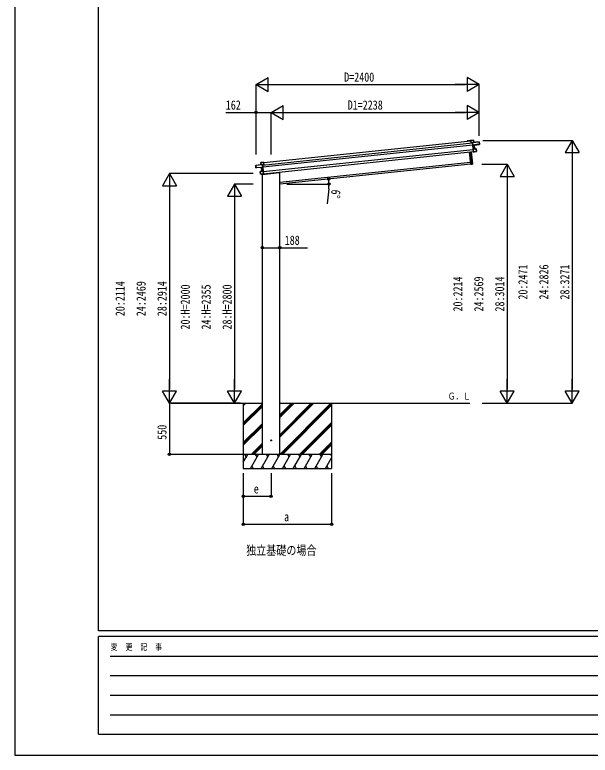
# Model space of a CAD drawing. Units: millimetres, scale not verified. Extents: x -12615 to 12615, y -8910 to 8910.
# Drawn here: x -12615 to -6426, y -8910 to -952 of the extents above; entities that cross this region are included whole.
import ezdxf
from ezdxf.enums import TextEntityAlignment as Align

# ---------------------------------------------------------------- set-up
doc = ezdxf.new("R2010")
doc.units = ezdxf.units.MM
doc.header["$LTSCALE"] = 30
for name, color, linetype in [('0-2_USER1', 3, 'Continuous'), ('0-4_YKK_13', 4, 'Continuous'), ('0-5_YKK_A1', 4, 'Continuous'), ('0-6_YKK_D', 6, 'Continuous'), ('0-7_YKK_ZWAK', 7, 'Continuous')]:
    doc.layers.add(name, color=color, linetype=linetype)
doc.styles.add('ＭＳ ゴシック', font='')
doc.styles.get('ＭＳ ゴシック').set_extended_font_data('MS Gothic')

msp = doc.modelspace()

# ---------------------------------------------------------------- linework, layer by layer
at = {"layer": '0-4_YKK_13'}
for p, q in [((-7709.57, -2303.01), (-7708.84, -2302.1)), ((-7709.57, -2303.01), (-7706.91, -2328.37)), ((-7705.97, -2328.27), (-7708.69, -2302.41)), ((-7680.34, -2298.93), (-7708.68, -2301.91)), ((-7680.26, -2299.42), (-7679.79, -2299.37)), ((-7677.39, -2322.25), (-7679.79, -2299.37)), ((-7706.91, -2328.37), (-7705.97, -2328.27)), ((-7692.49, -2326.85), (-7705.97, -2328.27)), ((-7692.3, -2324.11), (-7692.72, -2324.63)), ((-7692.72, -2324.63), (-7692.65, -2325.36)), ((-7692.65, -2325.36), (-7691.91, -2324.45)), ((-7692.65, -2325.36), (-7689.78, -2352.6)), ((-7688.75, -2353.4), (-7691.76, -2324.76)), ((-7620.15, -2316.73), (-7691.55, -2324.24)), ((-7688.75, -2353.4), (-7689.78, -2352.6)), ((-7689.78, -2352.6), (-7689.51, -2355.19)), ((-7688.48, -2355.99), (-7689.51, -2355.19)), ((-7689.51, -2355.19), (-7685.33, -2394.93)), ((-7688.48, -2355.97), (-7688.75, -2353.4)), ((-7674.06, -2353.59), (-7688.48, -2355.97)), ((-7688.48, -2355.99), (-7687.98, -2356.39)), ((-7684.55, -2393.4), (-7688.48, -2355.99)), ((-7687.98, -2356.39), (-7674.01, -2354.09)), ((-7677.85, -2322.3), (-7677.39, -2322.25)), ((-7674.01, -2354.09), (-7669.95, -2392.76)), ((-7669.47, -2392.77), (-7673.55, -2354.01)), ((-7673.25, -2353.48), (-7617.24, -2344.11)), ((-7617.77, -2339.11), (-7625.26, -2339.89)), ((-7624.94, -2342.9), (-7625.26, -2339.89)), ((-7619.6, -2317.18), (-7620.07, -2317.23)), ((-7617.3, -2339.06), (-7619.6, -2317.18)), ((-7617.77, -2339.11), (-7617.3, -2339.06)), ((-7617.46, -2342.02), (-7617.24, -2344.11)), ((-7617.05, -2341.47), (-7617.3, -2339.06)), ((-7616.83, -2343.56), (-7617.05, -2341.47)), ((-7710.99, -2557.45), (-7724.7, -2426.97)), ((-7723.71, -2426.86), (-7709.99, -2557.34)), ((-7692.09, -2555.46), (-7705.8, -2424.98)), ((-7704.81, -2424.88), (-7691.1, -2555.36)), ((-7684.62, -2394.04), (-7685.33, -2394.93)), ((-7685.33, -2394.93), (-7682.08, -2425.85)), ((-7669.95, -2392.76), (-7684.55, -2393.4)), ((-7652.38, -2392.49), (-7684.49, -2393.89)), ((-7684.37, -2393.74), (-7684.49, -2393.89)), ((-7681.1, -2426.2), (-7684.44, -2394.39)), ((-7681.2, -2426.57), (-7682.08, -2425.85)), ((-7656.83, -2422.14), (-7681.1, -2426.2)), ((-7649.66, -2418.38), (-7657.15, -2419.16)), ((-7656.83, -2422.14), (-7657.15, -2419.16)), ((-7656.78, -2422.63), (-7649.34, -2421.39)), ((-7652.32, -2392.99), (-7651.86, -2392.94)), ((-7649.19, -2418.33), (-7651.86, -2392.94)), ((-7649.66, -2418.38), (-7649.19, -2418.33)), ((-7648.93, -2420.84), (-7649.19, -2418.33)), ((-9967.9, -2539.86), (-9968.37, -2539.91)), ((-9965.96, -2562.79), (-9968.37, -2539.91)), ((-9967.92, -2539.36), (-9939.58, -2536.38)), ((-9936.75, -2562.73), (-9939.47, -2536.87)), ((-9938.48, -2537.27), (-9939.39, -2536.54)), ((-9938.48, -2537.27), (-9935.81, -2562.63)), ((-10023.54, -2569.84), (-10023.07, -2569.79)), ((-10021.24, -2591.72), (-10023.54, -2569.84)), ((-10023.1, -2569.29), (-9951.7, -2561.79)), ((-10020.77, -2591.67), (-10021.24, -2591.72)), ((-10020.99, -2594.14), (-10021.24, -2591.72)), ((-10020.77, -2596.23), (-10020.99, -2594.14)), ((-10020.77, -2591.67), (-10013.28, -2590.89)), ((-10020.47, -2594.59), (-10020.25, -2596.68)), ((-9963.52, -2594.2), (-10020.25, -2596.68)), ((-10012.97, -2593.89), (-10013.28, -2590.89)), ((-9965.5, -2562.74), (-9965.96, -2562.79)), ((-9959.04, -2633.41), (-9963.12, -2594.65)), ((-9962.7, -2594.14), (-9948.1, -2593.46)), ((-9948.5, -2593.98), (-9962.65, -2594.64)), ((-9962.65, -2594.64), (-9958.58, -2633.3)), ((-9948.37, -2590.9), (-9951.38, -2562.26)), ((-9950.39, -2562.66), (-9951.3, -2561.92)), ((-9950.98, -2561.51), (-9950.47, -2561.92)), ((-9950.47, -2561.92), (-9950.39, -2562.66)), ((-9950.39, -2562.66), (-9947.53, -2589.9)), ((-9950.23, -2564.15), (-9936.75, -2562.73)), ((-9948.1, -2593.48), (-9948.5, -2593.98)), ((-9948.37, -2590.9), (-9947.53, -2589.9)), ((-9948.1, -2593.46), (-9948.37, -2590.9)), ((-9948.1, -2593.48), (-9947.26, -2592.49)), ((-9944.17, -2630.89), (-9948.1, -2593.48)), ((-9947.53, -2589.9), (-9947.26, -2592.49)), ((-9947.26, -2592.49), (-9943.08, -2632.23)), ((-9935.81, -2562.63), (-9936.75, -2562.73)), ((-7709.99, -2557.34), (-7710.99, -2557.45)), ((-7709.99, -2557.34), (-7692.09, -2555.46)), ((-7709.99, -2557.34), (-7709.89, -2558.34)), ((-7691.99, -2556.46), (-7709.89, -2558.34)), ((-7691.1, -2555.36), (-7692.09, -2555.46)), ((-7692.09, -2555.46), (-7691.99, -2556.46)), ((-9975.77, -2637.19), (-9976.24, -2637.24)), ((-9973.57, -2662.63), (-9976.24, -2637.24)), ((-9975.82, -2636.69), (-9944.11, -2631.39)), ((-9973.1, -2662.58), (-9973.57, -2662.63)), ((-9973.3, -2665.14), (-9973.57, -2662.63)), ((-9973.1, -2662.58), (-9965.61, -2661.79)), ((-9965.25, -2665.26), (-9972.78, -2665.59)), ((-9965.3, -2664.77), (-9965.61, -2661.79)), ((-9965.3, -2664.77), (-9940.72, -2663.69)), ((-9958.58, -2633.3), (-9944.17, -2630.89)), ((-9954.03, -2666.77), (-9768.93, -2647.32)), ((-9954.03, -2664.77), (-9954.03, -2666.77)), ((-9953.03, -2664.73), (-9953.03, -2666.67)), ((-9944.27, -2631.26), (-9944.11, -2631.39)), ((-9940.72, -2663.69), (-9944.06, -2631.88)), ((-9943.96, -2631.51), (-9943.08, -2632.23)), ((-9943.08, -2632.23), (-9939.83, -2663.15)), ((-9940.54, -2664.04), (-9939.83, -2663.15)), ((-9764.28, -2641.34), (-9764.49, -2643))]:
    msp.add_line(p, q, dxfattribs=at)
for points in [[(-7708.68, -2301.91), (-7708.69, -2301.92), (-7708.72, -2301.96), (-7708.77, -2302.02), (-7708.84, -2302.1)], [(-7708.69, -2302.41), (-7680.26, -2299.42), (-7677.85, -2322.3), (-7691.63, -2323.74)], [(-7691.76, -2324.76), (-7620.07, -2317.23), (-7617.77, -2339.11)], [(-7624.94, -2342.9), (-7688.75, -2353.4), (-7688.75, -2353.4)], [(-7673.61, -2354.02), (-7673.57, -2354.01), (-7673.55, -2354.01), (-7673.55, -2354.01)], [(-7673.25, -2353.48), (-7673.25, -2353.48), (-7673.26, -2353.48)], [(-7624.94, -2342.9), (-7624.9, -2343.27), (-7617.46, -2342.02)], [(-7684.49, -2393.89), (-7684.5, -2393.9), (-7684.53, -2393.93), (-7684.57, -2393.98), (-7684.62, -2394.04)], [(-7684.44, -2394.39), (-7652.32, -2392.99), (-7649.66, -2418.38)], [(-7681.2, -2426.57), (-7681.13, -2426.62), (-7681.09, -2426.66), (-7681.06, -2426.69), (-7681.05, -2426.69)], [(-7681.05, -2426.69), (-7656.78, -2422.63), (-7656.83, -2422.14)], [(-7669.95, -2392.76), (-7669.85, -2392.76), (-7669.76, -2392.76), (-7669.68, -2392.76), (-7669.61, -2392.76), (-7669.55, -2392.76), (-7669.51, -2392.77), (-7669.48, -2392.77), (-7669.47, -2392.77)], [(-9939.47, -2536.87), (-9967.9, -2539.86), (-9965.5, -2562.74), (-9951.72, -2561.29)], [(-9939.58, -2536.38), (-9939.57, -2536.39), (-9939.53, -2536.42), (-9939.47, -2536.47), (-9939.39, -2536.54)], [(-9951.38, -2562.26), (-10023.07, -2569.79), (-10020.77, -2591.67)], [(-10012.97, -2593.89), (-10012.93, -2594.26), (-10020.47, -2594.59)], [(-10012.97, -2593.89), (-9948.37, -2590.9), (-9948.37, -2590.9)], [(-9963.52, -2594.2), (-9963.51, -2594.2), (-9963.51, -2594.2)], [(-9963.05, -2594.65), (-9963.09, -2594.65), (-9963.11, -2594.65), (-9963.12, -2594.65)], [(-9944.06, -2631.88), (-9975.77, -2637.19), (-9973.1, -2662.58)], [(-9940.67, -2664.19), (-9965.25, -2665.26), (-9965.3, -2664.77)], [(-9958.58, -2633.3), (-9958.67, -2633.32), (-9958.76, -2633.34), (-9958.84, -2633.36), (-9958.91, -2633.38), (-9958.97, -2633.39), (-9959.01, -2633.4), (-9959.03, -2633.41), (-9959.04, -2633.41)], [(-9944.11, -2631.39), (-9944.1, -2631.4), (-9944.07, -2631.42), (-9944.03, -2631.46), (-9943.96, -2631.51)], [(-9940.54, -2664.04), (-9940.6, -2664.1), (-9940.63, -2664.15), (-9940.66, -2664.18), (-9940.67, -2664.19)]]:
    msp.add_lwpolyline(points, dxfattribs=at)
msp.add_circle((-9858.03, -5527), 5, dxfattribs=at)
for centre, radius, start, end in [((-7682.33, -2299.51), 2.07, 2.55048, 16.44867), ((-7680.29, -2299.43), 0.5, 6, 96), ((-7691.53, -2324.74), 1, 96, 141), ((-7690.26, -2321.8), 3.08, 228.50749, 238.22646), ((-7684.99, -2330.02), 8.88, 140.94482, 141.18495), ((-7691.5, -2324.74), 0.5, 96, 141), ((-7689.56, -2323.65), 2.08, 182.55929, 196.42625), ((-7675.78, -2322.2), 2.08, 182.55929, 196.42625), ((-7676.89, -2322.2), 0.5, 186, 276), ((-7671.78, -2353.61), 2.28, 179.72193, 192.26437), ((-7673.13, -2353.95), 0.483, 105.4924, 188.59913), ((-7673.05, -2353.95), 0.5, 99.5, 186), ((-7620.1, -2317.23), 0.5, 6, 96), ((-7622.14, -2317.32), 2.08, 2.55929, 16.42625), ((-7617.32, -2343.62), 0.5, 279.5, 6), ((-7667.88, -2392.79), 2.07, 179.06677, 192.93323), ((-7668.98, -2392.71), 0.5, 186, 272.5), ((-7652.36, -2392.99), 0.5, 6, 92.5), ((-7654.39, -2392.95), 2.07, 359.06602, 12.93398), ((-7649.42, -2420.89), 0.5, 279.5, 6), ((-9967.87, -2539.86), 0.5, 96, 186), ((-9965.86, -2539.52), 2.07, 175.55133, 189.44952), ((-10023.04, -2569.79), 0.5, 96, 186), ((-10021.03, -2569.45), 2.08, 175.57375, 189.44071), ((-10020.27, -2596.18), 0.5, 186, 272.5), ((-9966.46, -2562.84), 0.5, 276, 6), ((-9967.54, -2563.08), 2.08, 355.57375, 9.44071), ((-9963.61, -2594.7), 0.5, 6, 92.5), ((-9963.54, -2594.68), 0.483, 3.40087, 86.5076), ((-9964.93, -2594.63), 2.28, 359.73562, 12.27807), ((-9951.61, -2562.28), 1, 51, 96), ((-9953.76, -2561.63), 2.08, 355.57375, 9.44071), ((-9951.64, -2562.29), 0.5, 51, 96), ((-9953.46, -2559.67), 3.08, 313.77354, 323.49251), ((-9956.91, -2568.8), 8.88, 50.81505, 51.05517), ((-7709.99, -2557.34), 1, 186, 276), ((-7692.09, -2555.46), 1, 276, 6), ((-9975.74, -2637.19), 0.5, 99.5, 186), ((-9973.75, -2636.73), 2.07, 179.06602, 192.93398), ((-9972.81, -2665.09), 0.5, 186, 272.5), ((-9959.54, -2633.46), 0.5, 279.5, 6), ((-9960.6, -2633.77), 2.07, 359.06677, 12.93323), ((-9769.45, -2642.35), 5, 276, 352.5)]:
    msp.add_arc(centre, radius, start, end, dxfattribs=at)
for centre, major_axis, ratio, start_param, end_param in [((-7709.16, -2302.46), (-0.052, 0.497), 0.944124, 4.712389, 5.4258501), ((-7692.23, -2324.81), (-0.052, 0.497), 0.944124, 4.712389, 5.4258501), ((-7687.96, -2356.39), (0.519, -0.421), 0.023136, 3.1647827, 4.6883), ((-7674.12, -2353.65), (0.988, 0.165), 0.043579, 0.511902, 1.5070393), ((-7674.03, -2354.14), (0.491, 0.114), 0.086186, 0.4914727, 1.4990874), ((-7674.12, -2353.65), (0.988, 0.165), 0.043579, 0.5090078, 0.511902), ((-7617.54, -2341.53), (0.052, -0.498), 0.999045, 0.0610283, 1.5707963), ((-7684.91, -2394.41), (-0.228, 0.452), 0.921944, 4.3224851, 5.1060198), ((-7684.07, -2393.37), (-0.228, 0.452), 0.921944, 1.1808924, 1.9644271), ((-7681.57, -2426.27), (0.129, 0.49), 0.921944, 4.3187582, 5.1022929), ((-9939, -2536.83), (-0.052, 0.497), 0.944124, 0.8573352, 1.5707963), ((-10020.49, -2594.09), (0.052, -0.498), 0.999045, 4.712389, 6.222157), ((-9962.63, -2594.18), (-1, -0.04), 0.043579, 4.776146, 5.7712833), ((-9962.63, -2594.18), (-1, -0.04), 0.043579, 5.7712833, 5.7741775), ((-9962.61, -2594.68), (-0.504, 0.009), 0.086186, 4.7840979, 5.7917126), ((-9950.91, -2562.21), (-0.052, 0.497), 0.944124, 0.8573352, 1.5707963), ((-9948.52, -2593.98), (-0.42, -0.52), 0.023136, 1.5948853, 3.1184026), ((-9944.63, -2630.97), (0.129, 0.49), 0.921944, 4.3187582, 5.1022929), ((-9943.6, -2631.81), (0.129, 0.49), 0.921944, 1.1771655, 1.9607002), ((-9940.25, -2663.67), (-0.228, 0.452), 0.921944, 1.1808924, 1.9644271)]:
    msp.add_ellipse(centre, major_axis=major_axis, ratio=ratio, start_param=start_param, end_param=end_param, dxfattribs=at)
at = {"layer": '0-5_YKK_A1'}
for p, q in [((-9938.2, -2539.97), (-7709.29, -2305.7)), ((-7747.17, -2305.83), (-7746.38, -2304.86)), ((-7745.58, -2305.78), (-7746.24, -2306.59)), ((-7745.71, -2304.5), (-7714.35, -2301.2)), ((-7738.29, -2304.93), (-7745.38, -2305.67)), ((-7737.87, -2306.09), (-7737.96, -2305.19)), ((-7737.24, -2306.32), (-7737.54, -2306.36)), ((-7737.07, -2305.1), (-7736.97, -2305.99)), ((-7718.4, -2302.84), (-7736.8, -2304.77)), ((-7717.98, -2304), (-7718.07, -2303.1)), ((-7717.35, -2304.23), (-7717.65, -2304.26)), ((-7717.17, -2303.01), (-7717.08, -2303.9)), ((-7714.42, -2302.42), (-7716.91, -2302.68)), ((-7713.26, -2305.81), (-7713.54, -2303.13)), ((-7709.29, -2305.7), (-7712.93, -2306.08)), ((-7712.15, -2302.98), (-7711.99, -2304.48)), ((-7711.66, -2304.74), (-7709.42, -2304.51)), ((-9950, -2566.34), (-7692.26, -2329.04)), ((-9947.91, -2586.24), (-7690.17, -2348.94)), ((-9942.69, -2635.96), (-7684.94, -2398.66)), ((-9940.18, -2659.83), (-7682.43, -2422.53)), ((-9764.22, -2751.94), (-7713.2, -2536.37)), ((-7711.11, -2556.26), (-9764.28, -2772.06)), ((-9952.28, -5677), (-9952.28, -2666.59)), ((-9764.28, -5677), (-9764.28, -2641.34)), ((-10931.8, -5127.06), (-9952.28, -5127.06)), ((-10158.28, -5127.06), (-10158.28, -5827.06)), ((-10158.28, -5154.44), (-10130.89, -5127.06)), ((-10158.28, -5140.3), (-10145.04, -5127.06)), ((-10158.28, -5338.29), (-9952.28, -5132.29)), ((-10158.28, -5352.43), (-9952.28, -5146.43)), ((-10158.28, -5366.57), (-9952.28, -5160.57)), ((-9764.42, -5677.06), (-9214.41, -5127.06)), ((-9764.28, -5493.07), (-9398.26, -5127.06)), ((-9764.28, -5464.78), (-9426.55, -5127.06)), ((-9764.28, -5478.93), (-9412.4, -5127.06)), ((-9764.28, -5280.94), (-9610.39, -5127.06)), ((-9764.28, -5266.8), (-9624.54, -5127.06)), ((-9764.28, -5252.65), (-9638.68, -5127.06)), ((-9764.28, -5127.06), (-7721.59, -5127.06)), ((-9750.28, -5677.06), (-9208.28, -5135.06)), ((-9736.13, -5677.06), (-9208.28, -5149.2)), ((-9208.28, -5127.06), (-9208.28, -5827.06)), ((-10158.28, -5550.42), (-9952.28, -5344.42)), ((-10158.28, -5564.56), (-9952.28, -5358.56)), ((-10158.28, -5578.7), (-9952.28, -5372.7)), ((-9552.28, -5677.06), (-9208.28, -5333.05)), ((-9538.14, -5677.06), (-9208.28, -5347.19)), ((-9524, -5677.06), (-9208.28, -5361.34)), ((-10072.78, -5677.06), (-9952.28, -5556.55)), ((-10058.64, -5677.06), (-9952.28, -5570.69)), ((-9340.15, -5677.06), (-9208.28, -5545.18)), ((-9326.01, -5677.06), (-9208.28, -5559.32)), ((-10044.5, -5677.06), (-9952.28, -5584.83)), ((-9311.87, -5677.06), (-9208.28, -5573.47)), ((-9208.28, -5677.06), (-10158.28, -5677.06)), ((-10158.28, -5760.89), (-10109.87, -5677.06)), ((-10124.88, -5703.04), (-10139.88, -5677.06)), ((-10081.01, -5827.06), (-9994.41, -5677.06)), ((-10009.41, -5703.04), (-10024.41, -5677.06)), ((-9965.54, -5827.06), (-9878.94, -5677.06)), ((-9893.94, -5703.04), (-9908.94, -5677.06)), ((-9850.07, -5827.06), (-9763.47, -5677.06)), ((-9778.47, -5703.04), (-9793.47, -5677.06)), ((-9734.6, -5827.06), (-9648, -5677.06)), ((-9663, -5703.04), (-9678, -5677.06)), ((-9619.13, -5827.06), (-9532.53, -5677.06)), ((-9562.53, -5677.06), (-9547.53, -5703.04)), ((-9503.66, -5827.06), (-9417.06, -5677.06)), ((-9432.06, -5703.04), (-9447.06, -5677.06)), ((-9388.19, -5827.06), (-9301.59, -5677.06)), ((-9316.59, -5703.04), (-9331.59, -5677.06)), ((-9272.72, -5827.06), (-9208.28, -5715.44)), ((-9208.28, -5690.64), (-9216.12, -5677.06)), ((-10066.01, -5801.08), (-10051.01, -5827.06)), ((-9950.54, -5801.08), (-9935.54, -5827.06)), ((-9835.07, -5801.08), (-9820.07, -5827.06)), ((-9719.6, -5801.08), (-9704.6, -5827.06)), ((-9604.13, -5801.08), (-9589.13, -5827.06)), ((-9488.66, -5801.08), (-9473.66, -5827.06)), ((-9373.19, -5801.08), (-9358.19, -5827.06)), ((-9257.72, -5801.08), (-9242.72, -5827.06)), ((-10158.28, -5827.06), (-9208.28, -5827.06))]:
    msp.add_line(p, q, dxfattribs=at)
for centre, radius, start, end in [((-7746.7, -2306.21), 0.6, 141, 321), ((-7745.6, -2305.49), 1, 96, 141), ((-7745.35, -2305.97), 0.3, 96, 141), ((-7738.26, -2305.22), 0.3, 6, 96), ((-7737.57, -2306.06), 0.3, 186, 276), ((-7737.27, -2306.03), 0.3, 276, 6), ((-7736.77, -2305.07), 0.3, 96, 186), ((-7718.37, -2303.13), 0.3, 6, 96), ((-7717.68, -2303.97), 0.3, 186, 276), ((-7717.38, -2303.94), 0.3, 276, 6), ((-7716.88, -2302.98), 0.3, 96, 186), ((-7714.34, -2303.21), 0.8, 6, 96), ((-7714.14, -2303.19), 2, 6, 96), ((-7712.96, -2305.78), 0.3, 186, 276), ((-7711.69, -2304.44), 0.3, 186, 276)]:
    msp.add_arc(centre, radius, start, end, dxfattribs=at)
at = {"layer": '0-6_YKK_D'}
for p, q in [((-10020.09, -1701.19), (-9890.18, -1626.19)), ((-9890.18, -1776.19), (-9890.18, -1626.19)), ((-7620.09, -1701.19), (-7749.99, -1626.19)), ((-7749.99, -1626.19), (-7749.99, -1776.19)), ((-10020.09, -2453.04), (-10020.09, -1700.19)), ((-10020.09, -1701.19), (-9890.18, -1776.19)), ((-10020.09, -1701.19), (-9760.28, -1701.19)), ((-9870.09, -1701.19), (-7770.09, -1701.19)), ((-7620.09, -1701.19), (-7879.89, -1701.19)), ((-7620.09, -1701.19), (-7749.99, -1776.19)), ((-7620.09, -2252.25), (-7620.09, -1700.19)), ((-9858.28, -2001.19), (-9728.37, -1926.19)), ((-9728.37, -2076.19), (-9728.37, -1926.19)), ((-7620.09, -2001.19), (-7749.99, -1926.19)), ((-7749.99, -1926.19), (-7749.99, -2076.19)), ((-10346.68, -2001.19), (-10020.09, -2001.19)), ((-10020.09, -2453.04), (-10020.09, -2000.19)), ((-10020.09, -2001.19), (-9858.28, -2001.19)), ((-9858.28, -2452.33), (-9858.28, -2000.19)), ((-9858.28, -2452.33), (-9858.28, -2000.19)), ((-9858.28, -2001.19), (-9728.37, -2076.19)), ((-9858.28, -2001.19), (-9598.47, -2001.19)), ((-9708.28, -2001.19), (-7770.09, -2001.19)), ((-7620.09, -2001.19), (-7879.89, -2001.19)), ((-7620.09, -2001.19), (-7749.99, -2076.19)), ((-7620.09, -2252.25), (-7620.09, -2000.19)), ((-7581.83, -2301.19), (-6619.09, -2301.19)), ((-6620.09, -2301.19), (-6695.09, -2431.1)), ((-6620.09, -2301.19), (-6545.09, -2431.1)), ((-6620.09, -2301.19), (-6620.09, -2561)), ((-6695.09, -2431.1), (-6545.09, -2431.1)), ((-6620.09, -2451.19), (-6620.09, -4977.06)), ((-7590.28, -2558.34), (-7319.09, -2558.34)), ((-7320.09, -2558.34), (-7395.09, -2688.24)), ((-7320.09, -2558.34), (-7245.09, -2688.24)), ((-7320.09, -2558.34), (-7320.09, -2818.15)), ((-10952.28, -2658.53), (-11027.28, -2788.43)), ((-10052.28, -2658.53), (-10953.28, -2658.53)), ((-10952.28, -2658.53), (-10877.28, -2788.43)), ((-10952.28, -2658.53), (-10952.28, -2918.34)), ((-7395.09, -2688.24), (-7245.09, -2688.24)), ((-10252.28, -2772.06), (-10327.28, -2901.96)), ((-10052.28, -2772.06), (-10253.28, -2772.06)), ((-10252.28, -2772.06), (-10177.28, -2901.96)), ((-10252.28, -2772.06), (-10252.28, -3031.87)), ((-9689.91, -2772.06), (-9234.85, -2772.06)), ((-7320.09, -2708.34), (-7320.09, -4977.06)), ((-11027.28, -2788.43), (-10877.28, -2788.43)), ((-10952.28, -2808.53), (-10952.28, -4977.06)), ((-9238.31, -2823), (-9253.77, -2982.65)), ((-10327.28, -2901.96), (-10177.28, -2901.96)), ((-10252.28, -2922.06), (-10252.28, -4977.06)), ((-10952.28, -5127.06), (-10952.28, -4867.25)), ((-10252.28, -5127.06), (-10252.28, -4867.25)), ((-7320.09, -5127.06), (-7320.09, -4867.25)), ((-6620.09, -5127.06), (-6620.09, -4867.25)), ((-10952.28, -5127.06), (-11027.28, -4997.15)), ((-10877.28, -4997.15), (-11027.28, -4997.15)), ((-10952.28, -5127.06), (-10877.28, -4997.15)), ((-10252.28, -5127.06), (-10327.28, -4997.15)), ((-10177.28, -4997.15), (-10327.28, -4997.15)), ((-10252.28, -5127.06), (-10177.28, -4997.15)), ((-7320.09, -5127.06), (-7395.09, -4997.15)), ((-7245.09, -4997.15), (-7395.09, -4997.15)), ((-7320.09, -5127.06), (-7245.09, -4997.15)), ((-6620.09, -5127.06), (-6695.09, -4997.15)), ((-6545.09, -4997.15), (-6695.09, -4997.15)), ((-6620.09, -5127.06), (-6545.09, -4997.15)), ((-10192.28, -5127.06), (-10953.28, -5127.06)), ((-10192.28, -5127.06), (-10953.28, -5127.06)), ((-10952.28, -5127.06), (-10952.28, -5677.06)), ((-10192.28, -5127.06), (-10253.28, -5127.06)), ((-7589.28, -5127.06), (-7319.09, -5127.06)), ((-7589.28, -5127.06), (-6619.09, -5127.06)), ((-10159.28, -5677.06), (-10953.28, -5677.06)), ((-10158.28, -5877.06), (-10158.28, -6128.06)), ((-10158.28, -5877.06), (-10158.28, -6428.06)), ((-9858.28, -5877.06), (-9858.28, -6128.06)), ((-9208.28, -5877.06), (-9208.28, -6428.06)), ((-10158.28, -6127.06), (-9858.28, -6127.06)), ((-10158.28, -6427.06), (-9208.28, -6427.06))]:
    msp.add_line(p, q, dxfattribs=at)
msp.add_lwpolyline([(-9952.28, -3455.22), (-9764.28, -3455.22), (-9466.48, -3455.22)], dxfattribs=at)
for centre in [(-10020.09, -2001.19), (-9238.74, -2716.82), (-9235.85, -2772.06), (-9952.28, -3455.22), (-9764.28, -3455.22), (-10952.28, -5677.06), (-10158.28, -6127.06), (-9858.28, -6127.06), (-10158.28, -6427.06), (-9208.28, -6427.06)]:
    msp.add_circle(centre, 12.75, dxfattribs=at)
for start, end in [(0, 6), (354.4681, 0)]:
    msp.add_arc((-9764.28, -2772.06), 528.43, start, end, dxfattribs=at)
at = {"layer": '0-7_YKK_ZWAK'}
for p, q in [((-11714.94, -7575), (-11714.94, 8325)), ((11685.06, -7575), (-11714.94, -7575)), ((-3914.94, -7635), (-11714.94, -7635)), ((-11714.94, -8685), (-11714.94, -7635)), ((-11587.44, -7845), (-4064.94, -7845)), ((-11587.44, -8055), (-4064.94, -8055)), ((-11587.44, -8265), (-4064.94, -8265)), ((-11587.44, -8475), (-4064.94, -8475)), ((-11714.94, -8685), (-3914.94, -8685))]:
    msp.add_line(p, q, dxfattribs=at)
msp.add_lwpolyline([(-12615, -8910), (12615, -8910), (12615, 8910), (-12615, 8910)], close=True, dxfattribs=at)

# ---------------------------------------------------------------- texts
at = {"layer": '0-2_USER1', "style": 'ＭＳ ゴシック', "width": 0.8}
for s, height, p in [('Ｇ．Ｌ', 73.31, (-7957.58, -5109.84)), ('独立基礎の場合', 98.97, (-10126.14, -6786.48))]:
    msp.add_text(s, height=height, dxfattribs=at).set_placement(p, align=Align.BOTTOM_LEFT)
at = {"layer": '0-6_YKK_D', "style": 'ＭＳ ゴシック', "width": 0.8}
for s, p in [('D=2400', (-9072.09, -1700.19)), ('162', (-10345.68, -2000.19)), ('D1=2238', (-9034.38, -2000.19)), ('188', (-9712.28, -3454.22)), ('e', (-10044.28, -6126.06)), ('a', (-9719.28, -6426.06))]:
    msp.add_text(s, height=98.97, dxfattribs=at).set_placement(p, align=Align.BOTTOM_LEFT)
for s, rotation, p in [('6°', 264.468, (-9237.41, -2824.09)), ('20:2471', 90, (-7071.09, -4012.93)), ('24:2826', 90, (-6846.09, -4012.93)), ('28:3271', 90, (-6621.09, -4012.93)), ('20:2114', 90, (-11403.28, -4191.59)), ('28:2914', 90, (-10953.28, -4191.59)), ('20:2214', 90, (-7771.09, -4141.5)), ('24:2569', 90, (-7546.09, -4141.5)), ('28:3014', 90, (-7321.09, -4141.5)), ('24:2469', 90, (-11178.28, -4191.59)), ('20:H=2000', 90, (-10703.28, -4334.76)), ('24:H=2355', 90, (-10478.28, -4334.76)), ('28:H=2800', 90, (-10253.28, -4334.76)), ('550', 90, (-10953.28, -5519.77))]:
    msp.add_text(s, height=98.97, rotation=rotation, dxfattribs=at).set_placement(p, align=Align.BOTTOM_LEFT)
at = {"layer": '0-7_YKK_ZWAK', "style": 'ＭＳ ゴシック', "width": 0.8}
msp.add_text('変  更  記  事', height=65.98, dxfattribs=at).set_placement((-11583.93, -7800), align=Align.BOTTOM_LEFT)

doc.saveas('drawing.dxf')
